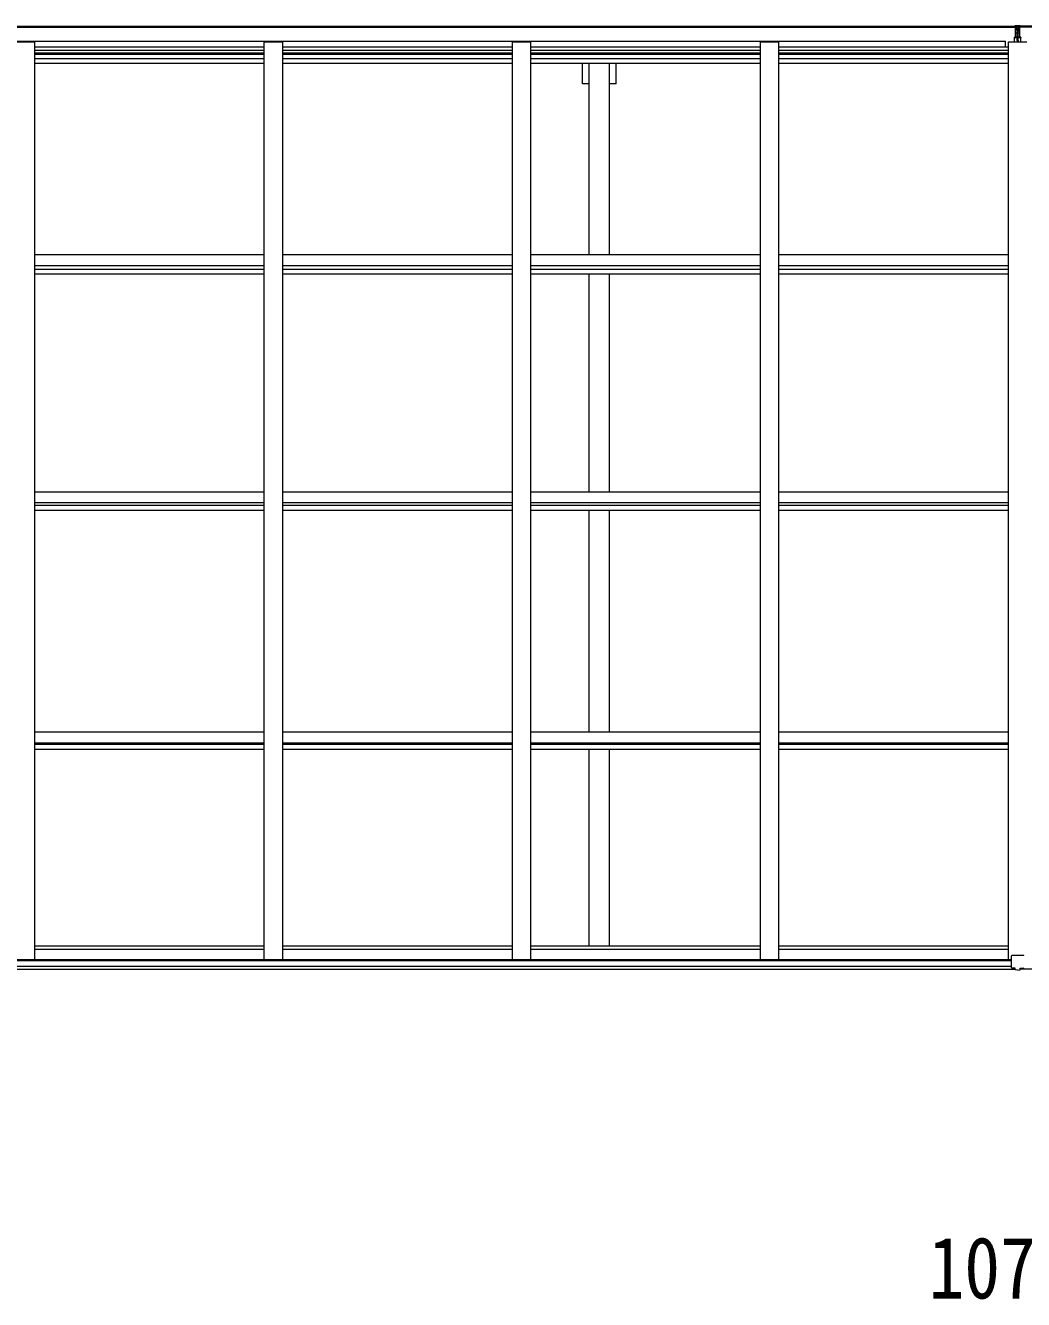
# Model space of a CAD drawing. Units: millimetres at full size; details may follow other scales. Extents: x -9783 to 9892, y -6828 to 6752.
# Drawn here: x -13 to 2682, y 399 to 3841 of the extents above; entities that cross this region are included whole.
import ezdxf
from ezdxf.enums import TextEntityAlignment as Align

# ---------------------------------------------------------------- set-up
doc = ezdxf.new("R2010")
doc.units = ezdxf.units.MM
doc.header["$LTSCALE"] = 35
for name, color, linetype, lineweight in [('0-1_本体', 4, 'Continuous', 9), ('0-7_SHAPE', 3, 'Continuous', 9), ('0-A_寸法', 6, 'Continuous', 9)]:
    doc.layers.add(name, color=color, linetype=linetype, lineweight=lineweight)
doc.styles.add('ＭＳ ゴシック', font='')
doc.styles.get('ＭＳ ゴシック').set_extended_font_data('MS Gothic')

msp = doc.modelspace()

# ---------------------------------------------------------------- linework, layer by layer
at = {"layer": '0-1_本体'}
for p, q in [((-2691.78, 3839.35), (2660.22, 3839.35)), ((-2691.78, 3837.28), (2660.22, 3837.28)), ((2665.16, 3839.35), (2665.22, 3839.35)), ((8025.22, 3839.35), (2673.22, 3839.35)), ((8025.22, 3837.28), (2673.22, 3837.28)), ((-2660.78, 3799.08), (2634.22, 3799.08)), ((-38.28, 3797.24), (11.72, 3797.24)), ((11.72, 1317.13), (11.72, 3797.24)), ((631.72, 3797.24), (681.72, 3797.24)), ((631.72, 1317.13), (631.72, 3797.24)), ((681.72, 1317.13), (681.72, 3797.24)), ((1301.72, 3797.24), (1351.72, 3797.24)), ((1301.72, 1317.13), (1301.72, 3797.24)), ((1351.72, 1317.13), (1351.72, 3797.24)), ((1971.72, 3797.24), (2021.72, 3797.24)), ((1971.72, 1317.13), (1971.72, 3797.24)), ((2021.72, 1317.13), (2021.72, 3797.24)), ((2634.22, 3784.01), (2634.22, 3799.08)), ((2641.72, 3797.24), (2691.72, 3797.24)), ((2641.72, 1317.13), (2641.72, 3797.24)), ((11.72, 3784.01), (631.72, 3784.01)), ((11.72, 3774.64), (631.72, 3774.64)), ((11.72, 3767.57), (631.72, 3767.57)), ((11.72, 3763.78), (631.72, 3763.78)), ((681.72, 3784.01), (1301.72, 3784.01)), ((681.72, 3774.64), (1301.72, 3774.64)), ((681.72, 3767.57), (1301.72, 3767.57)), ((681.72, 3763.78), (1301.72, 3763.78)), ((1351.72, 3784.01), (1971.72, 3784.01)), ((1351.72, 3774.64), (1971.72, 3774.64)), ((1351.72, 3767.57), (1971.72, 3767.57)), ((1351.72, 3763.78), (1971.72, 3763.78)), ((2021.72, 3784.01), (2641.72, 3784.01)), ((2021.72, 3774.64), (2641.72, 3774.64)), ((2021.72, 3767.57), (2641.72, 3767.57)), ((2021.72, 3763.78), (2641.72, 3763.78)), ((11.72, 3752.44), (631.72, 3752.44)), ((11.72, 3739.62), (631.72, 3739.62)), ((681.72, 3752.44), (1301.72, 3752.44)), ((681.72, 3739.62), (1301.72, 3739.62)), ((1351.72, 3752.44), (1971.72, 3752.44)), ((1351.72, 3739.62), (1971.72, 3739.62)), ((1491.52, 3683.34), (1491.52, 3739.62)), ((1509.22, 3222.16), (1509.22, 3739.62)), ((1564.22, 3222.16), (1564.22, 3739.62)), ((1581.92, 3683.34), (1581.92, 3739.62)), ((2021.72, 3752.44), (2641.72, 3752.44)), ((2021.72, 3739.62), (2641.72, 3739.62)), ((1509.22, 3683.34), (1491.52, 3683.34)), ((1581.92, 3683.34), (1564.22, 3683.34)), ((11.72, 3222.16), (631.72, 3222.16)), ((681.72, 3222.16), (1301.72, 3222.16)), ((1351.72, 3222.16), (1971.72, 3222.16)), ((2021.72, 3222.16), (2641.72, 3222.16)), ((11.72, 3193.19), (631.72, 3193.19)), ((11.72, 3183.04), (631.72, 3183.04)), ((11.72, 3170.2), (631.72, 3170.2)), ((681.72, 3193.19), (1301.72, 3193.19)), ((681.72, 3183.04), (1301.72, 3183.04)), ((681.72, 3170.2), (1301.72, 3170.2)), ((1351.72, 3193.19), (1971.72, 3193.19)), ((1351.72, 3183.04), (1971.72, 3183.04)), ((1351.72, 3170.2), (1971.72, 3170.2)), ((1509.22, 2581.7), (1509.22, 3170.2)), ((1564.22, 2581.7), (1564.22, 3170.2)), ((2021.72, 3193.19), (2641.72, 3193.19)), ((2021.72, 3183.04), (2641.72, 3183.04)), ((2021.72, 3170.2), (2641.72, 3170.2)), ((11.72, 2581.7), (631.72, 2581.7)), ((11.72, 2552.26), (631.72, 2552.26)), ((681.72, 2581.7), (1301.72, 2581.7)), ((681.72, 2552.26), (1301.72, 2552.26)), ((1351.72, 2581.7), (1971.72, 2581.7)), ((1351.72, 2552.26), (1971.72, 2552.26)), ((2021.72, 2581.7), (2641.72, 2581.7)), ((2021.72, 2552.26), (2641.72, 2552.26)), ((11.72, 2545.12), (631.72, 2545.12)), ((11.72, 2532.16), (631.72, 2532.16)), ((681.72, 2545.12), (1301.72, 2545.12)), ((681.72, 2532.16), (1301.72, 2532.16)), ((1351.72, 2545.12), (1971.72, 2545.12)), ((1351.72, 2532.16), (1971.72, 2532.16)), ((1509.22, 1932.87), (1509.22, 2532.16)), ((1564.22, 1932.87), (1564.22, 2532.16)), ((2021.72, 2545.12), (2641.72, 2545.12)), ((2021.72, 2532.16), (2641.72, 2532.16)), ((11.72, 1932.87), (631.72, 1932.87)), ((681.72, 1932.87), (1301.72, 1932.87)), ((1351.72, 1932.87), (1971.72, 1932.87)), ((2021.72, 1932.87), (2641.72, 1932.87)), ((11.72, 1903.07), (631.72, 1903.07)), ((11.72, 1899.19), (631.72, 1899.19)), ((681.72, 1903.07), (1301.72, 1903.07)), ((681.72, 1899.19), (1301.72, 1899.19)), ((1351.72, 1903.07), (1971.72, 1903.07)), ((1351.72, 1899.19), (1971.72, 1899.19)), ((2021.72, 1903.07), (2641.72, 1903.07)), ((2021.72, 1899.19), (2641.72, 1899.19)), ((11.72, 1886.17), (631.72, 1886.17)), ((681.72, 1886.17), (1301.72, 1886.17)), ((1351.72, 1886.17), (1971.72, 1886.17)), ((1509.22, 1354.35), (1509.22, 1886.17)), ((1564.22, 1354.35), (1564.22, 1886.17)), ((2021.72, 1886.17), (2641.74, 1886.17)), ((11.72, 1354.35), (631.72, 1354.35)), ((11.72, 1345.24), (631.72, 1345.24)), ((681.72, 1354.35), (1301.72, 1354.35)), ((681.72, 1345.24), (1301.72, 1345.24)), ((1351.72, 1354.35), (1971.72, 1354.35)), ((1351.72, 1345.24), (1971.72, 1345.24)), ((2021.72, 1354.35), (2641.72, 1354.35)), ((2021.72, 1345.24), (2641.72, 1345.24)), ((-2677.33, 1317.13), (2650.76, 1317.13)), ((-2676.78, 1314.78), (2650.22, 1314.78)), ((-2686.78, 1291.68), (2660.22, 1291.68)), ((-2676.78, 1299.12), (2650.22, 1299.12)), ((8020.22, 1291.68), (2673.22, 1291.68))]:
    msp.add_line(p, q, dxfattribs=at)
at = {"layer": '0-7_SHAPE'}
for p, q in [((2660.22, 3841.07), (2665.06, 3841.36)), ((2660.22, 3838.06), (2660.22, 3841.07)), ((2665.22, 3838.37), (2660.22, 3838.06)), ((2660.22, 3836.57), (2660.22, 3838.06)), ((2661.22, 3835.57), (2665.22, 3835.57)), ((2661.22, 3833.73), (2661.22, 3835.57)), ((2661.22, 3833.73), (2665.22, 3833.66)), ((2661.22, 3830.13), (2661.22, 3833.73)), ((2661.22, 3830.13), (2665.22, 3830.07)), ((2661.22, 3821.9), (2661.22, 3830.13)), ((2661.22, 3821.9), (2665.22, 3821.86)), ((2661.22, 3810.03), (2661.22, 3821.9)), ((2665.06, 3841.36), (2666.72, 3841.46)), ((2666.72, 3838.46), (2665.22, 3838.37)), ((2665.22, 3835.57), (2665.22, 3838.37)), ((2665.22, 3835.57), (2665.22, 3824.85)), ((2665.22, 3824.85), (2668.22, 3824.85)), ((2665.22, 3817.78), (2665.22, 3824.85)), ((2666.72, 3841.46), (2666.72, 3838.46)), ((2673.22, 3838.06), (2666.72, 3838.46)), ((2668.22, 3835.57), (2672.22, 3835.57)), ((2668.22, 3835.57), (2668.22, 3824.85)), ((2668.22, 3833.66), (2672.22, 3833.66)), ((2668.22, 3817.78), (2668.22, 3824.85)), ((2672.22, 3833.66), (2672.22, 3835.57)), ((2672.22, 3810.03), (2672.22, 3821.86)), ((2673.22, 3836.57), (2673.22, 3838.06)), ((2658.22, 3810), (2665.22, 3810.07)), ((2658.22, 3808.63), (2665.22, 3808.57)), ((2658.22, 3797.24), (2658.22, 3808.13)), ((2665.22, 3817.78), (2668.22, 3817.78)), ((2665.22, 3808.14), (2665.22, 3817.78)), ((2665.22, 3808.14), (2668.22, 3808.14)), ((2665.22, 3801.07), (2665.22, 3808.14)), ((2665.22, 3801.07), (2668.22, 3801.07)), ((2665.22, 3801.07), (2665.22, 3797.24)), ((2668.22, 3808.14), (2668.22, 3817.78)), ((2675.22, 3809.5), (2668.22, 3809.57)), ((2668.22, 3801.07), (2668.22, 3808.14)), ((2668.22, 3801.07), (2668.22, 3797.24)), ((2675.22, 3808.63), (2675.22, 3809.5)), ((2675.22, 3797.24), (2675.22, 3808.13)), ((2650.22, 1295.22), (2650.22, 1327.54)), ((2682.22, 1328.54), (2651.22, 1328.54)), ((2650.22, 1295.22), (2650.22, 1295.18)), ((2660.22, 1294.45), (2651.22, 1294.51)), ((2673.22, 1294.45), (2682.22, 1294.51))]:
    msp.add_line(p, q, dxfattribs=at)
for points in [[(2666.72, 3841.46), (2673.22, 3841.07), (2673.22, 3838.06)], [(2668.22, 3830.07), (2672.22, 3830.07), (2672.22, 3833.66)], [(2668.22, 3821.86), (2672.22, 3821.86), (2672.22, 3830.07)], [(2665.22, 3809.57), (2658.22, 3809.5), (2658.22, 3810)], [(2665.22, 3808.07), (2658.22, 3808.13), (2658.22, 3808.63), (2658.22, 3809.5)], [(2668.22, 3810.07), (2675.22, 3810), (2675.22, 3809.5)], [(2668.22, 3808.57), (2675.22, 3808.63), (2675.22, 3808.13), (2668.22, 3808.07)], [(2666.72, 1289.02), (2660.22, 1289.42), (2660.22, 1294.45)], [(2666.72, 1289.02), (2673.22, 1289.42), (2673.22, 1294.45)]]:
    msp.add_lwpolyline(points, dxfattribs=at)
for centre, start, end in [((2661.22, 3836.57), 180, 270), ((2672.22, 3836.57), 270, 0), ((2651.22, 1327.54), 90, 180), ((2682.22, 1327.54), 0, 90)]:
    msp.add_arc(centre, 1, start, end, dxfattribs=at)
for centre, major_axis, ratio, start_param, end_param in [((2665.24, 3838.37), (0.18, -2.99), 0.008711, 3.1415927, 4.7113235), ((2493.35, 3827.85), (171.87, 10.52), 0.017422, 6.2821194, 6.2831848), ((2651.22, 1295.22), (1, -0.012), 0.707053, 3.2044821, 4.7211143), ((2682.22, 1295.22), (-1, -0.012), 0.707053, 1.562071, 3.0787032)]:
    msp.add_ellipse(centre, major_axis=major_axis, ratio=ratio, start_param=start_param, end_param=end_param, dxfattribs=at)

# ---------------------------------------------------------------- texts
at = {"layer": '0-A_寸法', "color": 7, "style": 'ＭＳ ゴシック', "width": 0.85}
msp.add_text('10760', height=166.8, dxfattribs=at).set_placement((2426.09, 351.42), align=Align.BOTTOM_LEFT)

doc.saveas('drawing.dxf')
